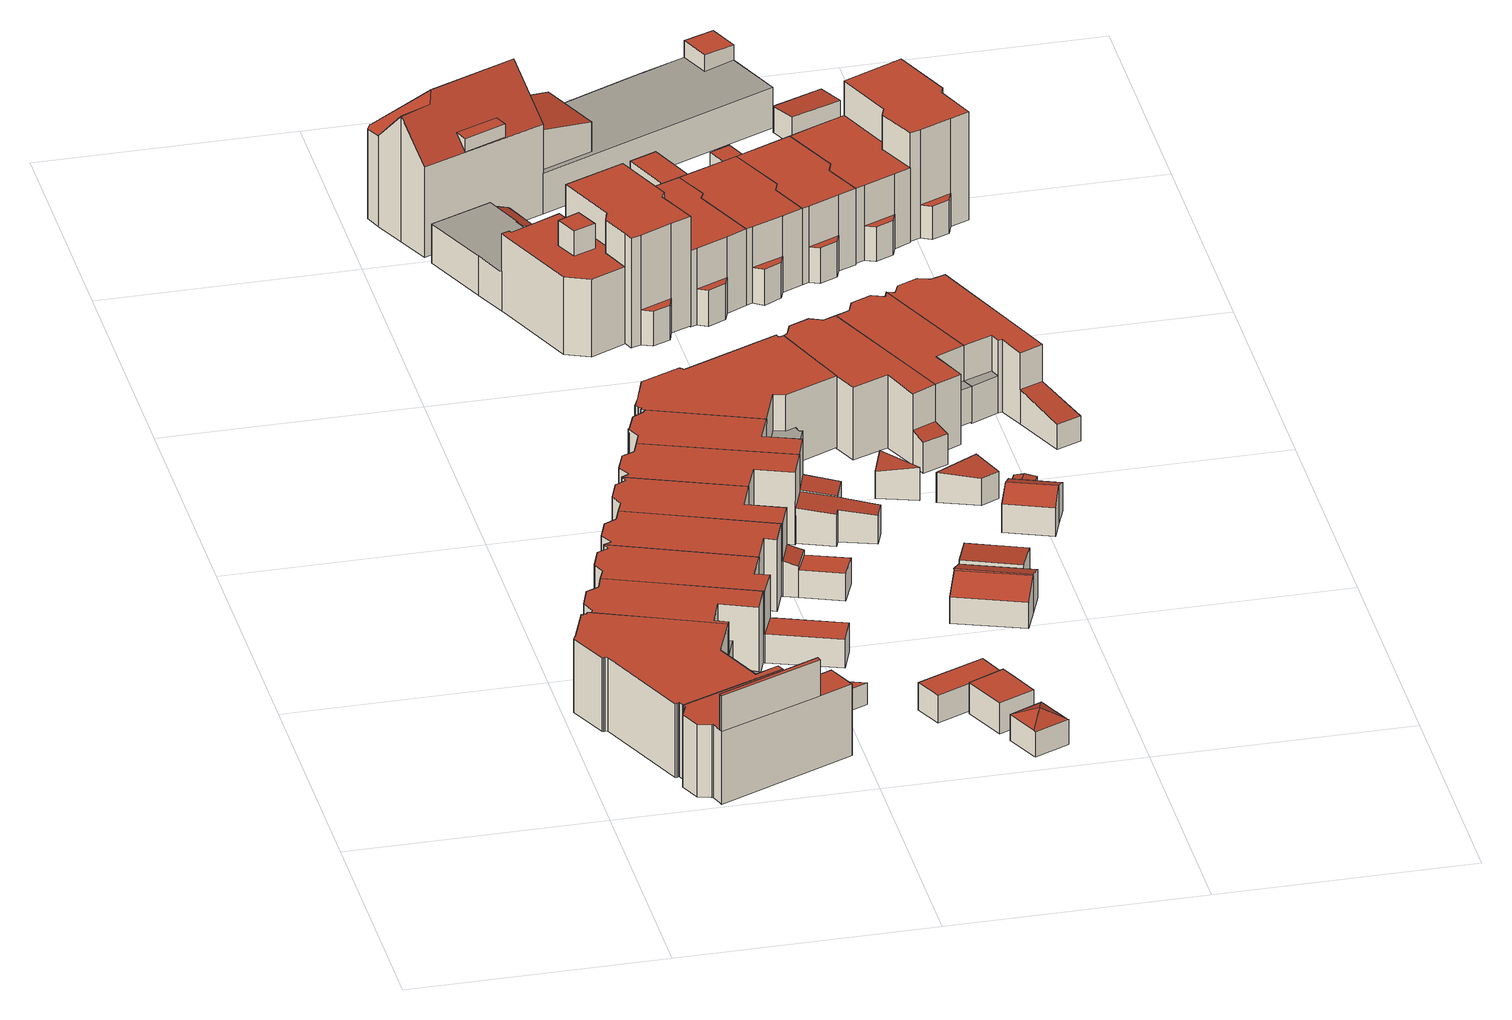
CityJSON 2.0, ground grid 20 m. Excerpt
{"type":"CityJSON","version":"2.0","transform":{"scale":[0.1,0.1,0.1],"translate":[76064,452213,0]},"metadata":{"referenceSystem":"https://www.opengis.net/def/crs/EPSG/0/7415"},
"CityObjects":{
"building1":{"type":"Building","attributes":{"Volume":689.68,"Dakoppervlakte":102.27,"Muuroppervlakte":286.99,"Vloeroppervlakte":122.13,"hoogte_Z_max_in_m_NAP":7.03,"GEB_DOEL":"industriefunctie - woonfunctie","dateOfConstruction":"1925-01-01","measuredHeight":6.19},"geometry":[{"type":"Solid","lod":"2","boundaries":[[[[0,1,2,3,4,5,6,7,8,9,10,11,12,13,14,15,16,17,18,19,20,21]],[[22,23,24,25,26,27,28]],[[29,30,31,32,33,34,35,36,37,38,39,40,41,42,43,44,45,46,47,48,49,50]],[[8,44,43,9]],[[45,44,8,7]],[[45,7,6,46]],[[46,6,5,47]],[[47,5,4,48]],[[4,3,49,48]],[[49,3,2,50]],[[50,2,1,29]],[[30,0,21,31]],[[21,20,32,31]],[[33,32,20,19]],[[19,18,34,33]],[[34,18,17,35]],[[35,17,16,36]],[[37,36,16,15]],[[37,15,14,38]],[[28,39,38,14,13]],[[12,11,23,22]],[[11,10,24,23]],[[28,13,12,22]],[[43,42,25,24,10,9]],[[27,40,39,28]],[[40,27,26,41]],[[41,26,25,42]],[[29,1,0,30]]]],"semantics":{"surfaces":[{"type":"GroundSurface"},{"type":"OuterFloorSurface"},{"type":"RoofSurface"},{"type":"WallSurface"}],"values":[[0,1,2,3,3,3,3,3,3,3,3,3,3,3,3,3,3,3,3,3,3,3,3,3,3,3,3,3]]}}]},
"building2":{"type":"Building","attributes":{"Volume":328.72,"Dakoppervlakte":50.51,"Muuroppervlakte":258.05,"Vloeroppervlakte":54.16,"hoogte_Z_max_in_m_NAP":9.98,"GEB_DOEL":"woonfunctie","dateOfConstruction":"1925-01-01","measuredHeight":9.11},"geometry":[{"type":"Solid","lod":"2","boundaries":[[[[51,52,53,54,55,56,57,58,59,60,61,62,63,64]],[[65,66,22,28]],[[39,38,67,68,69,70,71,72,73,74,75,76,77,78]],[[79,80,81,82]],[[61,60,76,75]],[[60,59,66,77,76]],[[57,56,38,39,28]],[[38,56,55,67]],[[53,69,68,54]],[[69,53,52,70]],[[71,70,52,51]],[[72,71,51,64,63,83]],[[83,80,79,72]],[[83,74,81,80]],[[83,63,62,61,75,74]],[[73,72,79,82]],[[73,82,81,74]],[[22,66,59,58]],[[22,58,57,28]],[[77,66,65,78]],[[28,39,78,65]],[[67,55,54,68]]]],"semantics":{"surfaces":[{"type":"GroundSurface"},{"type":"OuterFloorSurface"},{"type":"RoofSurface"},{"type":"WallSurface"}],"values":[[0,1,2,2,3,3,3,3,3,3,3,3,3,3,3,3,3,3,3,3,3,3]]}}]},
"building3":{"type":"Building","attributes":{"Volume":325,"Dakoppervlakte":52.37,"Muuroppervlakte":213.2,"Vloeroppervlakte":54.87,"hoogte_Z_max_in_m_NAP":7.01,"GEB_DOEL":"woonfunctie","dateOfConstruction":"1925-01-01","measuredHeight":6.1},"geometry":[{"type":"Solid","lod":"2","boundaries":[[[[84,85,86,87,88,89,90,91,92,93,94]],[[95,96,97,98]],[[99,100,101,102,103,104,105,106,107,44,43,108]],[[92,91,43,44]],[[102,101,88,87]],[[86,103,102,87]],[[103,86,85,104]],[[105,104,85,84]],[[94,106,105,84]],[[94,93,107,106]],[[92,44,107,93]],[[95,90,89,96]],[[95,98,99,108]],[[99,98,97,100]],[[97,96,89,88,101,100]],[[43,91,90,95,108]]]],"semantics":{"surfaces":[{"type":"GroundSurface"},{"type":"OuterFloorSurface"},{"type":"RoofSurface"},{"type":"WallSurface"}],"values":[[0,1,2,3,3,3,3,3,3,3,3,3,3,3,3,3]]}}]},
"building4":{"type":"Building","attributes":{"Volume":375.43,"Dakoppervlakte":70.15,"Muuroppervlakte":238.6,"Vloeroppervlakte":70.15,"hoogte_Z_max_in_m_NAP":7.01,"GEB_DOEL":"woonfunctie","dateOfConstruction":"1925-01-01","measuredHeight":6.12},"geometry":[{"type":"Solid","lod":"2","boundaries":[[[[109,110,111,112,87,86,113,114,115,116,117,118,119]],[[120,121,122,123,124,125,126,127,128,103,102]],[[129,130,131,132]],[[122,121,130,109,119]],[[122,119,118,123]],[[124,117,116,125]],[[126,125,116,115]],[[126,115,114,127]],[[127,114,113,128]],[[128,113,86,103]],[[102,103,86,87,112,131,120]],[[109,130,129,110]],[[111,132,131,112]],[[110,129,132,111]],[[120,131,130,121]],[[123,118,117,124]]]],"semantics":{"surfaces":[{"type":"GroundSurface"},{"type":"RoofSurface"},{"type":"WallSurface"}],"values":[[0,1,1,2,2,2,2,2,2,2,2,2,2,2,2,2]]}}]},
"building5":{"type":"Building","attributes":{"Volume":348.4,"Dakoppervlakte":57.39,"Muuroppervlakte":211.46,"Vloeroppervlakte":57.39,"hoogte_Z_max_in_m_NAP":7.01,"GEB_DOEL":"woonfunctie","dateOfConstruction":"1925-01-01","measuredHeight":6.12},"geometry":[{"type":"Solid","lod":"2","boundaries":[[[[133,134,135,136,137,118,117,138,139,140]],[[141,142,143,144,145,146,147,124,123,148]],[[148,123,118,137]],[[141,148,137,136]],[[142,141,136,135]],[[134,143,142,135]],[[134,133,144,143]],[[145,144,133,140]],[[140,139,146,145]],[[139,138,147,146]],[[117,124,147,138]],[[117,118,123,124]]]],"semantics":{"surfaces":[{"type":"GroundSurface"},{"type":"RoofSurface"},{"type":"WallSurface"}],"values":[[0,1,2,2,2,2,2,2,2,2,2,2]]}}]},
"building6":{"type":"Building","attributes":{"Volume":13.59,"Dakoppervlakte":7.36,"Muuroppervlakte":24.95,"Vloeroppervlakte":7.36,"hoogte_Z_max_in_m_NAP":2.7,"GEB_DOEL":"onbekend","dateOfConstruction":"1925-01-01","measuredHeight":1.85},"geometry":[{"type":"Solid","lod":"2","boundaries":[[[[149,150,151,152]],[[153,154,155,156]],[[152,154,153,149]],[[152,151,155,154]],[[155,151,150,156]],[[150,149,153,156]]]],"semantics":{"surfaces":[{"type":"GroundSurface"},{"type":"RoofSurface"},{"type":"WallSurface"}],"values":[[0,1,2,2,2,2]]}}]},
"building7":{"type":"Building","attributes":{"Volume":355.47,"Dakoppervlakte":63.63,"Muuroppervlakte":235.63,"Vloeroppervlakte":65.62,"hoogte_Z_max_in_m_NAP":7.01,"GEB_DOEL":"woonfunctie","dateOfConstruction":"1925-01-01","measuredHeight":6.2},"geometry":[{"type":"Solid","lod":"2","boundaries":[[[[157,158,159,160,161,162,163,164,165,166,167,168,169,170,171,172]],[[173,174,175,176]],[[177,178,179,180,181,182,183,143,142,184,185]],[[186,187,188,189]],[[190,191,192,193]],[[158,157,179,178,174]],[[157,172,180,179]],[[172,171,181,180]],[[182,181,171,170]],[[169,168,143,183]],[[142,143,168,167,166,193,184]],[[173,176,160,159]],[[174,173,159,158]],[[175,177,185,192,161,160,176]],[[177,175,174,178]],[[164,189,188,165]],[[163,186,189,164]],[[186,163,162,187]],[[190,193,166,165,188]],[[192,191,187,162,161]],[[188,187,191,190]],[[184,193,192,185]],[[182,170,169,183]]]],"semantics":{"surfaces":[{"type":"GroundSurface"},{"type":"OuterFloorSurface"},{"type":"RoofSurface"},{"type":"WallSurface"}],"values":[[0,1,2,2,2,3,3,3,3,3,3,3,3,3,3,3,3,3,3,3,3,3,3]]}}]},
"building8":{"type":"Building","attributes":{"Volume":364.56,"Dakoppervlakte":65,"Muuroppervlakte":244.82,"Vloeroppervlakte":67.09,"hoogte_Z_max_in_m_NAP":7.01,"GEB_DOEL":"woonfunctie","dateOfConstruction":"1925-01-01","measuredHeight":6.19},"geometry":[{"type":"Solid","lod":"2","boundaries":[[[[194,159,158,157,195,196,197,198,199,200,201,202,203,204,205,206,207]],[[208,209,174,173]],[[210,211,212,213,214,215,179,178,216,217]],[[218,219,220,221,222,223,224]],[[200,199,211,210,222]],[[211,199,198,212]],[[198,197,213,212]],[[196,214,213,197]],[[179,215,195,157]],[[179,157,158,174,178]],[[173,174,158,159]],[[173,159,194,208]],[[178,174,209,216]],[[209,208,194,207,217,216]],[[206,205,224,223]],[[218,224,205,204]],[[204,203,219,218]],[[219,203,202,220]],[[202,201,221,220]],[[201,200,222,221]],[[217,207,206,223,222,210]],[[214,196,195,215]]]],"semantics":{"surfaces":[{"type":"GroundSurface"},{"type":"OuterFloorSurface"},{"type":"RoofSurface"},{"type":"WallSurface"}],"values":[[0,1,2,2,3,3,3,3,3,3,3,3,3,3,3,3,3,3,3,3,3,3]]}}]},
"building9":{"type":"Building","attributes":{"Volume":334.81,"Dakoppervlakte":56.97,"Muuroppervlakte":221.25,"Vloeroppervlakte":59.4,"hoogte_Z_max_in_m_NAP":7.01,"GEB_DOEL":"woonfunctie","dateOfConstruction":"1925-01-01","measuredHeight":6.14},"geometry":[{"type":"Solid","lod":"2","boundaries":[[[[225,226,227,228,229,230,231,232,233,234,235,236,237,238,239]],[[240,241,242,243]],[[210,244,245,246,247,248,249,250,251,252,211]],[[253,254,255,256,257]],[[237,236,211,252]],[[210,211,236,235,256]],[[247,246,241,228,227]],[[249,248,226,225]],[[249,225,239,250]],[[251,250,239,238]],[[237,252,251,238]],[[243,230,229,240]],[[241,240,229,228]],[[242,245,244,255,231,230,243]],[[245,242,241,246]],[[257,256,235,234]],[[257,234,233,253]],[[254,253,233,232,231,255]],[[210,256,255,244]],[[248,247,227,226]]]],"semantics":{"surfaces":[{"type":"GroundSurface"},{"type":"OuterFloorSurface"},{"type":"RoofSurface"},{"type":"WallSurface"}],"values":[[0,1,2,2,3,3,3,3,3,3,3,3,3,3,3,3,3,3,3,3]]}}]},
"building10":{"type":"Building","attributes":{"Volume":31.9,"Dakoppervlakte":13.53,"Muuroppervlakte":38.09,"Vloeroppervlakte":13.53,"hoogte_Z_max_in_m_NAP":3.24,"GEB_DOEL":"onbekend","dateOfConstruction":"1980-01-01","measuredHeight":2.36},"geometry":[{"type":"Solid","lod":"2","boundaries":[[[[258,259,260,261]],[[262,263,264,265]],[[260,263,262,261]],[[260,259,264,263]],[[258,265,264,259]],[[265,258,261,262]]]],"semantics":{"surfaces":[{"type":"GroundSurface"},{"type":"RoofSurface"},{"type":"WallSurface"}],"values":[[0,1,2,2,2,2]]}}]},
"building11":{"type":"Building","attributes":{"Volume":422.78,"Dakoppervlakte":41.76,"Muuroppervlakte":246.52,"Vloeroppervlakte":85.14,"hoogte_Z_max_in_m_NAP":9.26,"GEB_DOEL":"woonfunctie","dateOfConstruction":"1928-01-01","measuredHeight":8.58},"geometry":[{"type":"Solid","lod":"2","boundaries":[[[[266,267,268,269,270,271,272,273,274,275,276,277,278,279]],[[280,281,282,283,284,285,286,287,288,289,290,291]],[[292,293,294,295,296,297,298,299,300,301],[302,303,304,305]],[[306,307,308,309]],[[288,266,279,289]],[[289,279,278,290]],[[290,278,277,291]],[[291,277,276,280]],[[285,284,283,282,274,273]],[[282,281,275,274]],[[267,295,294,268]],[[267,266,288,296,295]],[[301,300,299,285,273,272,271]],[[301,271,270,292]],[[292,270,269,293]],[[294,293,269,268]],[[303,308,307,304]],[[303,302,309,308]],[[306,309,302,305]],[[306,305,304,307]],[[287,297,296,288]],[[286,298,297,287]],[[299,298,286,285]],[[275,281,280,276]]]],"semantics":{"surfaces":[{"type":"GroundSurface"},{"type":"OuterFloorSurface"},{"type":"RoofSurface"},{"type":"WallSurface"}],"values":[[0,1,2,2,3,3,3,3,3,3,3,3,3,3,3,3,3,3,3,3,3,3,3,3]]}}]},
"building12":{"type":"Building","attributes":{"Volume":29.7,"Dakoppervlakte":11.29,"Muuroppervlakte":35.5,"Vloeroppervlakte":13.18,"hoogte_Z_max_in_m_NAP":3.5,"GEB_DOEL":"onbekend","dateOfConstruction":"1980-01-01","measuredHeight":2.63},"geometry":[{"type":"Solid","lod":"2","boundaries":[[[[310,311,312,313,314]],[[315,316,317,318,319]],[[316,310,314,317]],[[314,313,318,317]],[[315,319,318,313,312,311]],[[311,310,316,315]]]],"semantics":{"surfaces":[{"type":"GroundSurface"},{"type":"RoofSurface"},{"type":"WallSurface"}],"values":[[0,1,2,2,2,2]]}}]},
"building13":{"type":"Building","attributes":{"Volume":21.6,"Dakoppervlakte":10.25,"Muuroppervlakte":25.6,"Vloeroppervlakte":8.86,"hoogte_Z_max_in_m_NAP":3.91,"GEB_DOEL":"onbekend","dateOfConstruction":"1980-01-01","measuredHeight":3.01},"geometry":[{"type":"Solid","lod":"2","boundaries":[[[[320,321,322,323,324,325,326]],[[327,328,329,330]],[[329,328,331]],[[332,333,334,330,329]],[[329,331,332]],[[322,321,331,328]],[[320,326,333,332,331,321]],[[326,325,334,333]],[[325,324,323,327,330,334]],[[322,328,327,323]]]],"semantics":{"surfaces":[{"type":"GroundSurface"},{"type":"RoofSurface"},{"type":"WallSurface"}],"values":[[0,1,1,1,1,2,2,2,2,2]]}}]},
"building14":{"type":"Building","attributes":{"Volume":604.39,"Dakoppervlakte":95.2,"Muuroppervlakte":261.72,"Vloeroppervlakte":103.34,"hoogte_Z_max_in_m_NAP":7.01,"GEB_DOEL":"winkelfunctie,woonfunctie - woonfunctie","dateOfConstruction":"1925-01-01","measuredHeight":6.14},"geometry":[{"type":"Solid","lod":"2","boundaries":[[[[335,336,337,338,339,340,341,229,228,227,342,343,344,345,346,347,348,349,350,351,352,353,354]],[[355,356,357,358,359,360,241,240]],[[361,362,363,364,365,366,367,368,369,370,247,246,371,372,373,374,375,376,377,378]],[[373,337,336,374]],[[336,335,375,374]],[[375,335,354,376]],[[353,377,376,354]],[[377,353,352,378]],[[351,350,362,361]],[[362,350,349,363]],[[363,349,348,364]],[[364,348,347,346,366,365]],[[346,345,367,366]],[[367,345,344,368]],[[344,343,369,368]],[[343,342,370,369]],[[228,241,246,247,370,342,227]],[[356,340,339,357]],[[357,339,338,358]],[[241,228,229,240]],[[240,229,341,355]],[[355,341,340,356]],[[360,359,372,371]],[[359,358,338,337,373,372]],[[371,246,241,360]],[[378,352,351,361]]]],"semantics":{"surfaces":[{"type":"GroundSurface"},{"type":"OuterFloorSurface"},{"type":"RoofSurface"},{"type":"WallSurface"}],"values":[[0,1,2,3,3,3,3,3,3,3,3,3,3,3,3,3,3,3,3,3,3,3,3,3,3,3]]}}]},
"building15":{"type":"Building","attributes":{"Volume":12.23,"Dakoppervlakte":5.31,"Muuroppervlakte":23.5,"Vloeroppervlakte":4.8,"hoogte_Z_max_in_m_NAP":3.44,"GEB_DOEL":"onbekend","dateOfConstruction":"1928-01-01","measuredHeight":2.79},"geometry":[{"type":"Solid","lod":"2","boundaries":[[[[379,380,381,382,383,384,385,386]],[[387,388,389,390,391]],[[391,392,393,394,387]],[[379,394,393,392,381,380]],[[383,390,389,388,385,384]],[[382,391,390,383]],[[394,379,386,385,388,387]],[[382,381,392,391]]]],"semantics":{"surfaces":[{"type":"GroundSurface"},{"type":"RoofSurface"},{"type":"WallSurface"}],"values":[[0,1,1,2,2,2,2,2]]}}]},
"building16":{"type":"Building","attributes":{"Volume":467.15,"Dakoppervlakte":61.2,"Muuroppervlakte":285.09,"Vloeroppervlakte":60.86,"hoogte_Z_max_in_m_NAP":10,"GEB_DOEL":"woonfunctie","dateOfConstruction":"1928-01-01","measuredHeight":9.18},"geometry":[{"type":"Solid","lod":"2","boundaries":[[[[395,396,397,398,399,400,401,402,403,404,405,406,407,408,409,410,411,412,413,414]],[[415,416,417,418,419,420,421,422,423,424,425]],[[426,427,428,429]],[[430,431,432,433,434,435]],[[436,437,438,439]],[[424,423,434,406,405]],[[405,404,425,424]],[[404,403,415,425]],[[415,403,402,416]],[[417,416,402,401,427]],[[418,426,398,397,419]],[[419,397,396,420]],[[414,413,439,422,421,395]],[[427,401,400,428]],[[400,399,429,428]],[[426,429,399,398]],[[427,426,418,417]],[[408,407,433,432]],[[433,407,406,434]],[[430,410,409,431]],[[431,409,408,432]],[[436,412,411,437]],[[410,430,435,438,437,411]],[[439,438,435,434,423,422]],[[412,436,439,413]],[[420,396,395,421]]]],"semantics":{"surfaces":[{"type":"GroundSurface"},{"type":"RoofSurface"},{"type":"WallSurface"}],"values":[[0,1,1,1,1,2,2,2,2,2,2,2,2,2,2,2,2,2,2,2,2,2,2,2,2,2]]}}]},
"building17":{"type":"Building","attributes":{"Volume":32.72,"Dakoppervlakte":13.65,"Muuroppervlakte":41.92,"Vloeroppervlakte":12.34,"hoogte_Z_max_in_m_NAP":4.01,"GEB_DOEL":"onbekend","dateOfConstruction":"1980-01-01","measuredHeight":3.17},"geometry":[{"type":"Solid","lod":"2","boundaries":[[[[440,441,442,443]],[[444,445,446,447]],[[443,444,447,440]],[[443,442,445,444]],[[441,446,445,442]],[[446,441,440,447]]]],"semantics":{"surfaces":[{"type":"GroundSurface"},{"type":"RoofSurface"},{"type":"WallSurface"}],"values":[[0,1,2,2,2,2]]}}]},
"building18":{"type":"Building","attributes":{"Volume":37.38,"Dakoppervlakte":14.26,"Muuroppervlakte":45.16,"Vloeroppervlakte":13.18,"hoogte_Z_max_in_m_NAP":4.05,"GEB_DOEL":"onbekend","dateOfConstruction":"1980-01-01","measuredHeight":3.26},"geometry":[{"type":"Solid","lod":"2","boundaries":[[[[448,440,443,449,450]],[[451,444,447,452]],[[453,454,451,452]],[[450,454,453,448]],[[447,444,443,440]],[[452,447,440]],[[451,454,450,449,443,444]],[[440,448,453,452]]]],"semantics":{"surfaces":[{"type":"GroundSurface"},{"type":"RoofSurface"},{"type":"WallSurface"}],"values":[[0,1,1,2,2,2,2,2]]}}]},
"building19":{"type":"Building","attributes":{"Volume":35.31,"Dakoppervlakte":14.45,"Muuroppervlakte":38.25,"Vloeroppervlakte":14.36,"hoogte_Z_max_in_m_NAP":3.4,"GEB_DOEL":"onbekend","dateOfConstruction":"1980-01-01","measuredHeight":2.63},"geometry":[{"type":"Solid","lod":"2","boundaries":[[[[455,456,457,458]],[[459,460,461,462]],[[460,459,455,458]],[[461,460,458,457]],[[456,462,461,457]],[[456,455,459,462]]]],"semantics":{"surfaces":[{"type":"GroundSurface"},{"type":"RoofSurface"},{"type":"WallSurface"}],"values":[[0,1,2,2,2,2]]}}]},
"building20":{"type":"Building","attributes":{"Volume":11.8,"Dakoppervlakte":4.87,"Muuroppervlakte":25.99,"Vloeroppervlakte":4.83,"hoogte_Z_max_in_m_NAP":3.55,"GEB_DOEL":"onbekend","dateOfConstruction":"1925-01-01","measuredHeight":2.72},"geometry":[{"type":"Solid","lod":"2","boundaries":[[[[463,464,465]],[[466,467,468]],[[465,464,467,466]],[[463,468,467,464]],[[463,465,466,468]]]],"semantics":{"surfaces":[{"type":"GroundSurface"},{"type":"RoofSurface"},{"type":"WallSurface"}],"values":[[0,1,2,2,2]]}}]},
"building21":{"type":"Building","attributes":{"Volume":329.46,"Dakoppervlakte":64.12,"Muuroppervlakte":211.67,"Vloeroppervlakte":65.19,"hoogte_Z_max_in_m_NAP":7.12,"GEB_DOEL":"woonfunctie","dateOfConstruction":"1928-01-01","measuredHeight":6.39},"geometry":[{"type":"Solid","lod":"2","boundaries":[[[[469,470,471,472,473,474,475,476,477,478,479,480,481,482,483,484,485,486]],[[487,488,489,490,491,492,493,494,495,496]],[[497,498,499,500]],[[436,439,501,502]],[[503,504,505,506,507]],[[475,474,495,494,439]],[[474,473,496,495]],[[496,473,472,487]],[[488,487,472,471,498]],[[486,485,490,489,497]],[[491,490,485,484]],[[493,492,483,482,501]],[[498,471,470,499]],[[470,469,500,499]],[[497,500,469,486]],[[488,498,497,489]],[[502,501,482,481,503]],[[439,436,476,475]],[[480,504,503,481]],[[479,505,504,480]],[[505,479,478,506]],[[507,506,478,477]],[[477,476,436,502,503,507]],[[494,493,501,439]],[[484,483,492,491]]]],"semantics":{"surfaces":[{"type":"GroundSurface"},{"type":"RoofSurface"},{"type":"WallSurface"}],"values":[[0,1,1,1,1,2,2,2,2,2,2,2,2,2,2,2,2,2,2,2,2,2,2,2,2]]}}]},
"building22":{"type":"Building","attributes":{"Volume":1285.28,"Dakoppervlakte":133.14,"Muuroppervlakte":470.77,"Vloeroppervlakte":221.13,"hoogte_Z_max_in_m_NAP":12.04,"GEB_DOEL":"industriefunctie - woonfunctie","dateOfConstruction":"1932-01-01","measuredHeight":11.37},"children":["building22-1"],"geometry":[{"type":"Solid","lod":"2","boundaries":[[[[508,509,510,511,512,513,514,515,516,517,518,519,520,521,522]],[[523,524,525,526]],[[527,528,529,530,531,532],[533,534,535,536]],[[537,527,532,538,539,540,541]],[[539,538,542,543,544,545]],[[531,542,538,532]],[[537,541,528,527]],[[546,547,548,549,550]],[[551,552,553,554,555,556,557,558,559,560,561,562]],[[563,522,521,520,560,559]],[[562,561,560,520,519,518]],[[556,555,510,509]],[[522,563,557,556,509,508]],[[524,557,563,525]],[[563,559,526,525]],[[526,559,558,523]],[[524,523,558,557]],[[517,516,545,544]],[[515,514,540,539,545,516]],[[540,514,513,541]],[[511,529,528,512]],[[555,530,529,511,510]],[[528,541,513,512]],[[531,530,555,554,546,550]],[[547,553,552,548]],[[552,551,549,548]],[[553,547,546,554]],[[542,531,550,549,551,562,543]],[[518,517,544,543,562]],[[564,565,533,536]],[[535,534,565,564]],[[534,533,565]],[[564,536,535]]]],"semantics":{"surfaces":[{"type":"GroundSurface"},{"type":"RoofSurface"},{"type":"OuterFloorSurface"},{"type":"WallSurface"}],"values":[[0,1,1,1,1,1,1,1,2,3,3,3,3,3,3,3,3,3,3,3,3,3,3,3,3,3,3,3,3,1,3,3,3]]}}]},
"building22-1":{"type":"BuildingInstallation","attributes":{"relationToConstruction":"outside"},"parents":["building22"],"geometry":[{"type":"MultiSurface","lod":"2","boundaries":[[[564,565,533,536]],[[535,534,565,564]],[[534,533,565]],[[564,536,535]]],"semantics":{"surfaces":[{"type":"RoofSurface"},{"type":"WallSurface"}],"values":[0,1,1,1]}}]},
"building23":{"type":"Building","attributes":{"Volume":324.43,"Dakoppervlakte":55.08,"Muuroppervlakte":215.99,"Vloeroppervlakte":54.98,"hoogte_Z_max_in_m_NAP":7.01,"GEB_DOEL":"woonfunctie","dateOfConstruction":"1925-01-01","measuredHeight":6.16},"geometry":[{"type":"Solid","lod":"2","boundaries":[[[[566,567,568,569,570,571,572,573,574,575,576,577,578]],[[579,580,581,374,373,582,583,584,585,586,587]],[[588,589,590,591]],[[588,568,585]],[[585,568,567,586]],[[586,567,566,587]],[[578,577,580,579]],[[576,581,580,577]],[[581,576,575,374]],[[374,575,574,373]],[[373,574,573,582]],[[573,572,583,582]],[[584,583,572,571,589]],[[568,588,591,569]],[[590,589,571,570]],[[591,590,570,569]],[[588,585,584,589]],[[579,587,566,578]]]],"semantics":{"surfaces":[{"type":"GroundSurface"},{"type":"RoofSurface"},{"type":"WallSurface"}],"values":[[0,1,1,2,2,2,2,2,2,2,2,2,2,2,2,2,2,2]]}}]},
"building24":{"type":"Building","attributes":{"Volume":16.64,"Dakoppervlakte":6.96,"Muuroppervlakte":27.14,"Vloeroppervlakte":6.95,"hoogte_Z_max_in_m_NAP":3.3,"GEB_DOEL":"onbekend","dateOfConstruction":"1925-01-01","measuredHeight":2.47},"geometry":[{"type":"Solid","lod":"2","boundaries":[[[[592,593,594,595]],[[596,597,598,599]],[[595,597,596,592]],[[595,594,598,597]],[[598,594,593,599]],[[599,593,592,596]]]],"semantics":{"surfaces":[{"type":"GroundSurface"},{"type":"RoofSurface"},{"type":"WallSurface"}],"values":[[0,1,2,2,2,2]]}}]},
"building25":{"type":"Building","attributes":{"Volume":319.67,"Dakoppervlakte":51.84,"Muuroppervlakte":208.78,"Vloeroppervlakte":54.18,"hoogte_Z_max_in_m_NAP":7.01,"GEB_DOEL":"woonfunctie","dateOfConstruction":"1925-01-01","measuredHeight":6.1},"geometry":[{"type":"Solid","lod":"2","boundaries":[[[[600,601,602,603,604,605,606,607,608,609,610]],[[611,612,613,614]],[[615,616,586,585,617,618,619,620,621,622]],[[617,585,600,610]],[[620,619,614,607,606]],[[606,605,621,620]],[[622,621,605,604]],[[604,603,615,622]],[[602,616,615,603]],[[601,586,616,602]],[[608,613,612,609]],[[614,613,608,607]],[[610,609,612,611,618,617]],[[614,619,618,611]],[[601,600,585,586]]]],"semantics":{"surfaces":[{"type":"GroundSurface"},{"type":"OuterFloorSurface"},{"type":"RoofSurface"},{"type":"WallSurface"}],"values":[[0,1,2,3,3,3,3,3,3,3,3,3,3,3,3]]}}]},
"building26":{"type":"Building","attributes":{"Volume":40.37,"Dakoppervlakte":15.42,"Muuroppervlakte":39.84,"Vloeroppervlakte":14.28,"hoogte_Z_max_in_m_NAP":4.05,"GEB_DOEL":"onbekend","dateOfConstruction":"1980-01-01","measuredHeight":3.2},"geometry":[{"type":"Solid","lod":"2","boundaries":[[[[623,624,625,626,627,628]],[[629,630,631,632]],[[631,633,634,632]],[[627,626,634,633]],[[630,629,624,623]],[[630,623,628,631]],[[629,632,634,626,625,624]],[[628,627,633,631]]]],"semantics":{"surfaces":[{"type":"GroundSurface"},{"type":"RoofSurface"},{"type":"WallSurface"}],"values":[[0,1,1,2,2,2,2,2]]}}]},
"building27":{"type":"Building","attributes":{"Volume":367.85,"Dakoppervlakte":74.6,"Muuroppervlakte":228.59,"Vloeroppervlakte":74.54,"hoogte_Z_max_in_m_NAP":7.12,"GEB_DOEL":"woonfunctie","dateOfConstruction":"1928-01-01","measuredHeight":6.38},"geometry":[{"type":"Solid","lod":"2","boundaries":[[[[635,636,637,638,639,640,641,642,643,644,645,646,647,648,649,485,484,483,482,480]],[[650,651,652,653,654,493,492,491,490,655]],[[656,657,658,659]],[[660,661,662,663]],[[664,665,666,667,501,668]],[[669,670,671,672]],[[482,483,492,493,501]],[[492,483,484,491]],[[491,484,485,490]],[[655,490,485,649,657]],[[650,656,646,645,651]],[[651,645,644,652]],[[644,643,653,652]],[[654,653,643,642,671]],[[648,647,659,658]],[[647,646,656,659]],[[655,657,656,650]],[[661,639,638,662]],[[662,638,637,663]],[[637,636,660,663]],[[480,667,666,635]],[[480,482,501,667]],[[666,665,660,636,635]],[[669,672,641,640]],[[642,641,672,671]],[[639,661,664,668,670,669,640]],[[664,661,660,665]],[[501,493,654,671,670,668]],[[657,649,648,658]]]],"semantics":{"surfaces":[{"type":"GroundSurface"},{"type":"RoofSurface"},{"type":"WallSurface"}],"values":[[0,1,1,1,1,1,2,2,2,2,2,2,2,2,2,2,2,2,2,2,2,2,2,2,2,2,2,2,2]]}}]},
"building28":{"type":"Building","attributes":{"Volume":4.29,"Dakoppervlakte":2.33,"Muuroppervlakte":11.23,"Vloeroppervlakte":2.27,"hoogte_Z_max_in_m_NAP":2.95,"GEB_DOEL":"onbekend","dateOfConstruction":"1925-01-01","measuredHeight":1.99},"geometry":[{"type":"Solid","lod":"2","boundaries":[[[[673,674,675,676,677,678]],[[679,680,681,682]],[[683,684,681,680]],[[683,675,674,684]],[[682,678,677,679]],[[676,680,679,677]],[[684,674,673,678,682,681]],[[683,680,676,675]]]],"semantics":{"surfaces":[{"type":"GroundSurface"},{"type":"RoofSurface"},{"type":"WallSurface"}],"values":[[0,1,1,2,2,2,2,2]]}}]},
"building29":{"type":"Building","attributes":{"Volume":318.45,"Dakoppervlakte":61.81,"Muuroppervlakte":223.28,"Vloeroppervlakte":61.17,"hoogte_Z_max_in_m_NAP":7.12,"GEB_DOEL":"woonfunctie","dateOfConstruction":"1928-01-01","measuredHeight":6.44},"geometry":[{"type":"Solid","lod":"2","boundaries":[[[[685,686,687,688,689,690,691,692,645,644,643,642,641,693,694,695,696,697,698,699,700,701]],[[651,702,703,704,705,706,707,654,653,652]],[[708,709,710,711]],[[712,672,671,713]],[[714,715,716,717,718,719]],[[720,721,722,723,724,725]],[[653,654,671,642,643]],[[643,644,652,653]],[[644,645,651,652]],[[645,692,711,702,651]],[[689,688,704,703,710]],[[688,687,705,704]],[[687,686,706,705]],[[707,706,686,685,723]],[[711,692,691,708]],[[710,709,690,689]],[[702,711,710,703]],[[712,693,641,672]],[[672,641,642,671]],[[712,713,694,693]],[[716,699,698,717]],[[718,717,698,697]],[[714,701,700,715]],[[699,716,715,700]],[[697,696,721,720,718]],[[721,696,695,722]],[[701,714,724,723,685]],[[714,719,725,724]],[[725,719,718,720]],[[654,707,723,722,695,694,713,671]],[[691,690,709,708]]]],"semantics":{"surfaces":[{"type":"GroundSurface"},{"type":"RoofSurface"},{"type":"WallSurface"}],"values":[[0,1,1,1,1,1,2,2,2,2,2,2,2,2,2,2,2,2,2,2,2,2,2,2,2,2,2,2,2,2,2]]}}]},
"building30":{"type":"Building","attributes":{"Volume":338.3,"Dakoppervlakte":60.05,"Muuroppervlakte":231.66,"Vloeroppervlakte":62.11,"hoogte_Z_max_in_m_NAP":7.01,"GEB_DOEL":"woonfunctie","dateOfConstruction":"1925-01-01","measuredHeight":6.16},"geometry":[{"type":"Solid","lod":"2","boundaries":[[[[726,727,728,729,730,731,732,733,734,735,736,737,738,739]],[[613,740,741,614]],[[742,743,744,620,619,745,746,747,748,749,750,751]],[[752,753,754,755]],[[730,750,749,754,731]],[[750,730,729,751]],[[751,729,728,742]],[[726,744,743,727]],[[726,739,620,744]],[[739,738,614,619,620]],[[736,735,747,746,740]],[[735,734,755,748,747]],[[737,613,614,738]],[[740,613,737,736]],[[741,745,619,614]],[[740,746,745,741]],[[753,732,731,754]],[[733,752,755,734]],[[732,753,752,733]],[[754,749,748,755]],[[742,728,727,743]]]],"semantics":{"surfaces":[{"type":"GroundSurface"},{"type":"OuterFloorSurface"},{"type":"RoofSurface"},{"type":"WallSurface"}],"values":[[0,1,2,2,3,3,3,3,3,3,3,3,3,3,3,3,3,3,3,3,3]]}}]},
"building31":{"type":"Building","attributes":{"Volume":277.05,"Dakoppervlakte":44.27,"Muuroppervlakte":179.11,"Vloeroppervlakte":58.29,"hoogte_Z_max_in_m_NAP":7.12,"GEB_DOEL":"woonfunctie","dateOfConstruction":"1928-01-01","measuredHeight":6.37},"geometry":[{"type":"Solid","lod":"2","boundaries":[[[[756,757,758,759,760,761,762,763,764,765,766,767,768]],[[704,769,770,771,772,773,774,775,707,706,705]],[[776,777,778,779]],[[707,757,756,706]],[[706,756,768,705]],[[767,766,779,769,704]],[[763,762,771,770,778]],[[771,762,761,772]],[[772,761,760,773]],[[759,774,773,760]],[[759,758,775,774]],[[707,775,758,757]],[[776,779,766,765]],[[765,764,777,776]],[[778,777,764,763]],[[769,779,778,770]],[[705,768,767,704]]]],"semantics":{"surfaces":[{"type":"GroundSurface"},{"type":"RoofSurface"},{"type":"WallSurface"}],"values":[[0,1,1,2,2,2,2,2,2,2,2,2,2,2,2,2,2]]}}]},
"building32":{"type":"Building","attributes":{"Volume":22.19,"Dakoppervlakte":9.64,"Muuroppervlakte":29.87,"Vloeroppervlakte":9.6,"hoogte_Z_max_in_m_NAP":3.11,"GEB_DOEL":"onbekend","dateOfConstruction":"1928-01-01","measuredHeight":2.42},"geometry":[{"type":"Solid","lod":"2","boundaries":[[[[780,781,782,783,784]],[[785,786,787,788,789]],[[781,780,786,785]],[[788,787,786,780,784,783]],[[782,789,788,783]],[[782,781,785,789]]]],"semantics":{"surfaces":[{"type":"GroundSurface"},{"type":"RoofSurface"},{"type":"WallSurface"}],"values":[[0,1,2,2,2,2]]}}]},
"building33":{"type":"Building","attributes":{"Volume":458.27,"Dakoppervlakte":59,"Muuroppervlakte":275.4,"Vloeroppervlakte":59,"hoogte_Z_max_in_m_NAP":10,"GEB_DOEL":"woonfunctie","dateOfConstruction":"1928-01-01","measuredHeight":9.15},"geometry":[{"type":"Solid","lod":"2","boundaries":[[[[790,791,792,793,794,795,796,797,798,799,800,801,802,803,804]],[[805,806,807,808,809,810,811,812,813,814]],[[815,816,817,818]],[[819,820,821,822]],[[823,822,821,824]],[[813,792,791,814]],[[791,790,816,805,814]],[[802,801,807,806,815]],[[807,801,800,808]],[[800,799,809,808]],[[811,823,794,793,812]],[[793,792,813,812]],[[816,790,804,817]],[[804,803,818,817]],[[815,818,803,802]],[[816,815,806,805]],[[819,798,797,820]],[[821,820,797,796]],[[795,794,823,824]],[[795,824,821,796]],[[819,822,823,811,810]],[[810,809,799,798,819]]]],"semantics":{"surfaces":[{"type":"GroundSurface"},{"type":"RoofSurface"},{"type":"WallSurface"}],"values":[[0,1,1,1,1,2,2,2,2,2,2,2,2,2,2,2,2,2,2,2,2,2]]}}]}
},
"vertices":[
[22,122,8],[8,153,8],[10,156,8],[21,185,8],[22,184,8],[23,186,8],[25,185,8],[26,187,8],[29,186,8],[122,150,8],[118,140,8],[144,126,8],[161,85,8],[146,79,8],[64,44,8],[62,48,8],[61,47,8],[60,47,8],[59,47,8],[26,122,8],[24,122,8],[23,122,8],[161,85,39],[144,126,39],[118,140,39],[108,114,39],[125,75,39],[144,84,39],[146,79,39],[8,153,70],[22,122,70],[23,122,70],[24,122,70],[26,122,70],[59,47,70],[60,47,70],[61,47,70],[62,48,70],[64,44,70],[146,79,69],[144,84,69],[125,75,70],[108,114,70],[122,150,69],[29,186,70],[26,187,70],[25,185,70],[23,186,70],[22,184,70],[21,185,70],[10,156,70],
[79,12,9],[78,12,9],[68,15,9],[61,31,9],[65,41,9],[64,44,9],[146,79,9],[161,85,9],[169,65,9],[180,70,9],[190,47,9],[164,36,9],[83,1,9],[82,4,9],[155,58,39],[169,65,39],[65,41,70],[61,31,70],[68,15,70],[78,12,70],[79,12,70],[82,4,70],[163,40,69],[164,36,69],[190,47,69],[180,70,69],[169,65,69],[155,58,69],[82,4,100],[83,1,100],[164,36,99],[163,40,99],[83,1,70],
[32,216,9],[42,220,9],[46,232,9],[157,190,9],[149,168,9],[131,175,9],[123,153,9],[122,150,9],[29,186,9],[30,189,9],[26,199,9],[123,153,39],[131,175,39],[121,179,39],[113,157,39],[113,157,69],[121,179,69],[149,168,69],[157,190,69],[46,232,70],[42,220,70],[32,216,70],[26,199,70],[30,189,70],[123,153,69],
[167,211,9],[221,191,9],[213,169,9],[158,189,9],[50,242,9],[46,251,9],[52,268,9],[61,272,9],[59,278,9],[165,237,9],[156,215,9],[158,189,69],[167,211,69],[156,215,69],[165,237,69],[59,278,70],[61,272,70],[52,268,70],[46,251,70],[50,242,70],[221,191,33],[167,211,33],[158,189,33],[213,169,33],
[76,311,9],[80,322,9],[191,280,9],[183,258,9],[174,262,9],[65,280,9],[60,290,9],[66,306,9],[183,258,69],[191,280,69],[80,322,70],[76,311,70],[66,306,70],[60,290,70],[65,280,70],[174,262,69],
[217,115,9],[163,92,9],[159,102,9],[194,124,9],[217,115,27],[194,124,27],[159,102,27],[163,92,27],
[93,368,8],[180,336,8],[188,333,8],[180,309,8],[200,301,8],[212,297,8],[244,285,8],[235,263,8],[203,275,8],[192,279,8],[191,280,8],[80,322,8],[84,332,8],[80,342,8],[86,358,8],[95,363,8],[188,333,39],[180,336,39],[171,312,39],[180,309,39],[171,312,69],[180,336,69],[93,368,70],[95,363,70],[86,358,70],[80,342,70],[84,332,70],[192,279,69],[200,301,69],[244,285,30],[212,297,30],[203,275,31],[235,263,31],[203,275,34],[212,297,34],[200,301,38],[192,279,38],
[197,356,8],[99,371,8],[94,381,8],[100,397,8],[110,401,8],[114,412,8],[226,372,8],[252,363,8],[281,350,8],[276,336,8],[248,345,8],[246,339,8],[218,350,8],[217,348,8],[197,356,39],[189,359,39],[226,372,69],[114,412,70],[110,401,70],[100,397,70],[94,381,70],[99,371,70],[189,359,69],[217,348,69],[248,345,35],[276,336,32],[281,350,32],[252,363,35],[226,372,38],[218,350,38],[246,339,35],
[120,449,9],[129,454,9],[131,457,9],[214,426,9],[223,422,9],[215,400,9],[233,393,9],[234,393,9],[259,382,9],[252,363,9],[226,372,9],[114,412,9],[118,423,9],[113,433,9],[114,434,9],[223,422,39],[214,426,39],[205,403,39],[215,400,39],[233,393,69],[205,403,69],[214,426,69],[131,457,70],[129,454,70],[120,449,70],[114,434,70],[113,433,70],[118,423,70],[259,382,36],[234,393,39],[233,393,39],[226,372,39],[252,363,36],
[261,78,9],[251,99,9],[304,122,9],[313,101,9],[313,101,32],[304,122,32],[251,99,32],[261,78,32],
[132,738,7],[155,685,7],[152,676,7],[161,654,7],[134,642,7],[115,650,7],[88,713,7],[85,720,7],[74,745,7],[51,797,7],[99,817,7],[112,786,7],[111,786,7],[127,748,7],[99,817,40],[51,797,40],[74,745,40],[77,737,40],[84,721,40],[85,720,40],[91,722,40],[92,720,40],[132,738,40],[127,748,40],[111,786,40],[112,786,40],[134,642,72],[161,654,72],[152,676,72],[155,685,72],[132,738,72],[92,720,72],[91,722,72],[85,720,72],[88,713,72],[115,650,72],[129,677,72],[121,694,72],[138,702,72],[146,684,72],[146,684,93],[138,702,93],[121,694,93],[129,677,93],
[286,86,9],[314,99,9],[317,93,9],[329,65,9],[301,53,9],[314,99,35],[286,86,35],[301,53,35],[329,65,35],[317,93,35],
[318,16,9],[306,42,9],[332,54,9],[333,54,9],[345,28,9],[346,27,9],[319,15,9],[333,54,30],[332,54,31],[326,34,39],[345,28,30],[306,42,31],[318,16,31],[319,15,30],[346,27,30],
[248,536,9],[252,537,9],[277,474,9],[243,459,9],[244,454,9],[247,453,9],[234,418,9],[128,458,9],[129,460,9],[127,461,9],[127,463,9],[125,464,9],[129,473,9],[137,496,9],[168,509,9],[169,508,9],[169,509,9],[170,508,9],[171,506,9],[247,539,9],[234,418,39],[247,453,39],[244,454,39],[243,459,39],[235,456,39],[226,459,39],[169,509,70],[169,508,70],[168,509,70],[137,496,70],[129,473,70],[125,464,70],[127,463,70],[127,461,70],[129,460,70],[128,458,70],[226,459,69],[235,456,69],[277,474,69],[252,537,70],[248,536,70],[247,539,70],[171,506,70],[170,508,70],
[114,825,7],[115,824,7],[127,795,7],[116,790,7],[113,789,7],[101,818,7],[101,820,7],[103,821,7],[103,821,34],[101,820,33],[101,818,33],[113,789,33],[116,790,34],[127,795,29],[115,824,29],[114,825,29],
[202,704,8],[199,698,8],[213,667,8],[197,660,8],[194,651,8],[180,645,8],[172,649,8],[164,646,8],[161,654,8],[152,676,8],[155,685,8],[135,731,8],[127,748,8],[156,761,8],[149,778,8],[164,786,8],[172,768,8],[174,769,8],[182,751,8],[183,749,8],[161,654,100],[164,646,100],[172,649,100],[197,660,100],[213,667,100],[199,698,100],[202,704,100],[182,751,100],[135,731,100],[155,685,100],[152,676,100],[197,660,37],[172,649,37],[180,645,37],[194,651,37],[164,786,32],[149,778,32],[156,761,37],[127,748,37],[135,731,41],[180,750,41],[174,769,31],[172,768,31],[180,750,39],[182,751,39],
[363,215,8],[355,195,8],[301,215,8],[309,235,8],[309,235,40],[301,215,30],[355,195,30],[363,215,40],
[371,236,8],[309,236,8],[317,256,8],[309,236,41],[363,215,41],[371,236,32],[317,256,32],
[373,270,8],[362,241,8],[318,258,8],[328,286,8],[373,270,30],[328,286,31],[318,258,34],[362,241,34],
[319,389,8],[288,399,8],[298,427,8],[298,427,31],[288,399,31],[319,389,36],
[240,672,7],[226,665,7],[218,669,7],[213,667,7],[199,698,7],[202,704,7],[182,751,7],[174,769,7],[205,783,7],[185,827,7],[200,834,7],[219,791,7],[220,789,7],[228,770,7],[240,744,7],[237,738,7],[259,688,7],[243,680,7],[213,667,71],[218,669,71],[243,680,71],[259,688,71],[237,738,71],[240,744,71],[228,770,71],[182,751,71],[202,704,71],[199,698,71],[243,680,37],[218,669,37],[226,665,37],[240,672,37],[228,770,39],[220,789,31],[220,789,30],[219,791,30],[200,834,30],[185,827,30],[205,783,30],
[315,972,7],[334,928,7],[145,847,7],[48,806,7],[36,831,7],[25,856,7],[20,869,7],[22,870,7],[76,894,7],[109,908,7],[117,911,7],[227,961,7],[246,969,7],[281,984,7],[305,995,7],[291,961,55],[315,972,54],[305,995,54],[281,984,55],[60,842,113],[36,831,113],[48,806,83],[145,847,82],[131,880,120],[63,851,120],[110,844,94],[114,834,83],[81,820,83],[77,830,94],[25,857,83],[23,869,86],[22,870,85],[20,869,82],[25,856,83],[117,910,86],[117,911,86],[109,908,86],[76,894,86],[143,851,75],[186,869,66],[165,917,66],[123,899,75],[131,880,75],[123,899,41],[165,917,41],[186,869,41],[143,851,41],[145,847,41],[334,928,41],[315,972,41],[291,961,41],[281,984,41],[246,969,41],[227,961,41],[117,911,41],[305,995,41],[81,820,94],[114,834,94],
[285,552,8],[295,556,8],[344,448,8],[350,434,8],[330,426,8],[325,439,8],[313,467,8],[285,456,8],[277,474,8],[252,537,8],[255,539,8],[259,549,8],[275,556,8],[275,556,70],[259,549,70],[255,539,70],[285,456,69],[313,467,69],[325,439,68],[344,448,68],[295,556,70],[285,552,70],[344,448,37],[325,439,37],[330,426,34],[350,434,34],
[364,403,8],[375,379,8],[361,372,8],[330,384,8],[364,403,33],[330,384,33],[361,372,31],[375,379,31],
[344,448,9],[295,556,9],[306,561,9],[310,571,9],[326,578,9],[336,574,9],[338,580,9],[376,496,9],[380,487,9],[356,477,9],[365,458,9],[353,485,39],[356,477,39],[380,487,39],[376,496,39],[310,571,70],[306,561,70],[365,458,68],[353,485,69],[376,496,69],[338,580,70],[336,574,70],[326,578,70],
[403,316,9],[366,330,9],[373,347,9],[379,364,9],[416,350,9],[409,333,9],[366,330,33],[403,316,33],[409,333,41],[373,347,41],[416,350,33],[379,364,33],
[241,802,7],[240,804,7],[214,866,7],[235,875,7],[261,813,7],[263,809,7],[266,810,7],[275,790,7],[295,745,7],[292,737,7],[305,707,7],[289,700,7],[286,692,7],[272,685,7],[264,690,7],[289,700,71],[305,707,71],[292,737,71],[295,745,71],[275,790,71],[264,690,71],[289,700,37],[264,690,37],[272,685,37],[286,692,37],[240,804,31],[261,813,31],[235,875,31],[214,866,31],[261,813,39],[240,804,39],[241,802,39],[219,791,39],[271,789,39],[263,809,28],[271,789,37],[275,790,37],[266,810,28],
[388,363,10],[381,366,10],[386,378,10],[393,375,10],[402,372,10],[397,359,10],[402,372,27],[393,375,29],[388,363,29],[397,359,27],[386,378,27],[381,366,28],
[319,809,7],[339,764,7],[336,755,7],[349,726,7],[335,720,7],[332,712,7],[318,706,7],[310,709,7],[289,820,7],[298,800,7],[307,804,7],[300,823,7],[298,822,7],[295,821,7],[274,870,7],[290,877,7],[310,829,7],[310,709,71],[335,720,71],[349,726,71],[336,755,71],[339,764,71],[319,809,71],[318,706,37],[332,712,37],[335,720,37],[310,709,37],[289,820,28],[298,800,37],[310,829,28],[290,877,28],[274,870,28],[295,821,28],[298,822,28],[298,824,28],[298,822,30],[300,823,30],[307,804,37],[319,809,37],[310,829,29],[298,824,29],
[344,578,8],[348,587,8],[364,594,8],[374,591,8],[385,595,8],[432,486,8],[451,445,8],[432,437,8],[414,478,8],[405,498,8],[402,497,8],[380,487,8],[376,496,8],[338,580,8],[402,497,39],[399,505,39],[364,594,70],[348,587,70],[344,578,70],[399,505,69],[402,497,69],[405,498,69],[414,478,68],[432,486,68],[385,595,70],[374,591,70],[432,437,29],[451,445,29],[432,486,37],[414,478,37],
[339,764,8],[319,809,8],[343,820,8],[364,829,8],[383,784,8],[380,776,8],[394,746,8],[381,740,8],[378,732,8],[364,726,8],[356,729,8],[349,726,8],[336,755,8],[356,729,71],[381,740,71],[394,746,71],[380,776,71],[383,784,71],[364,829,71],[343,820,71],[364,726,37],[378,732,37],[381,740,37],[356,729,37],
[333,922,7],[372,938,7],[381,916,7],[342,901,7],[334,920,7],[372,938,29],[333,922,29],[334,920,29],[342,901,31],[381,916,31],
[402,749,9],[394,746,9],[380,776,9],[383,784,9],[364,829,9],[355,849,9],[377,859,9],[402,870,9],[411,850,9],[431,803,9],[429,797,9],[442,766,9],[427,760,9],[424,751,9],[410,745,9],[402,749,100],[427,760,100],[442,766,100],[429,797,100],[431,803,100],[411,850,100],[364,829,100],[383,784,100],[380,776,100],[394,746,100],[427,760,37],[402,749,37],[410,745,37],[424,751,37],[411,850,37],[402,870,37],[377,859,37],[386,839,37],[364,829,37],[355,849,37]
]}
